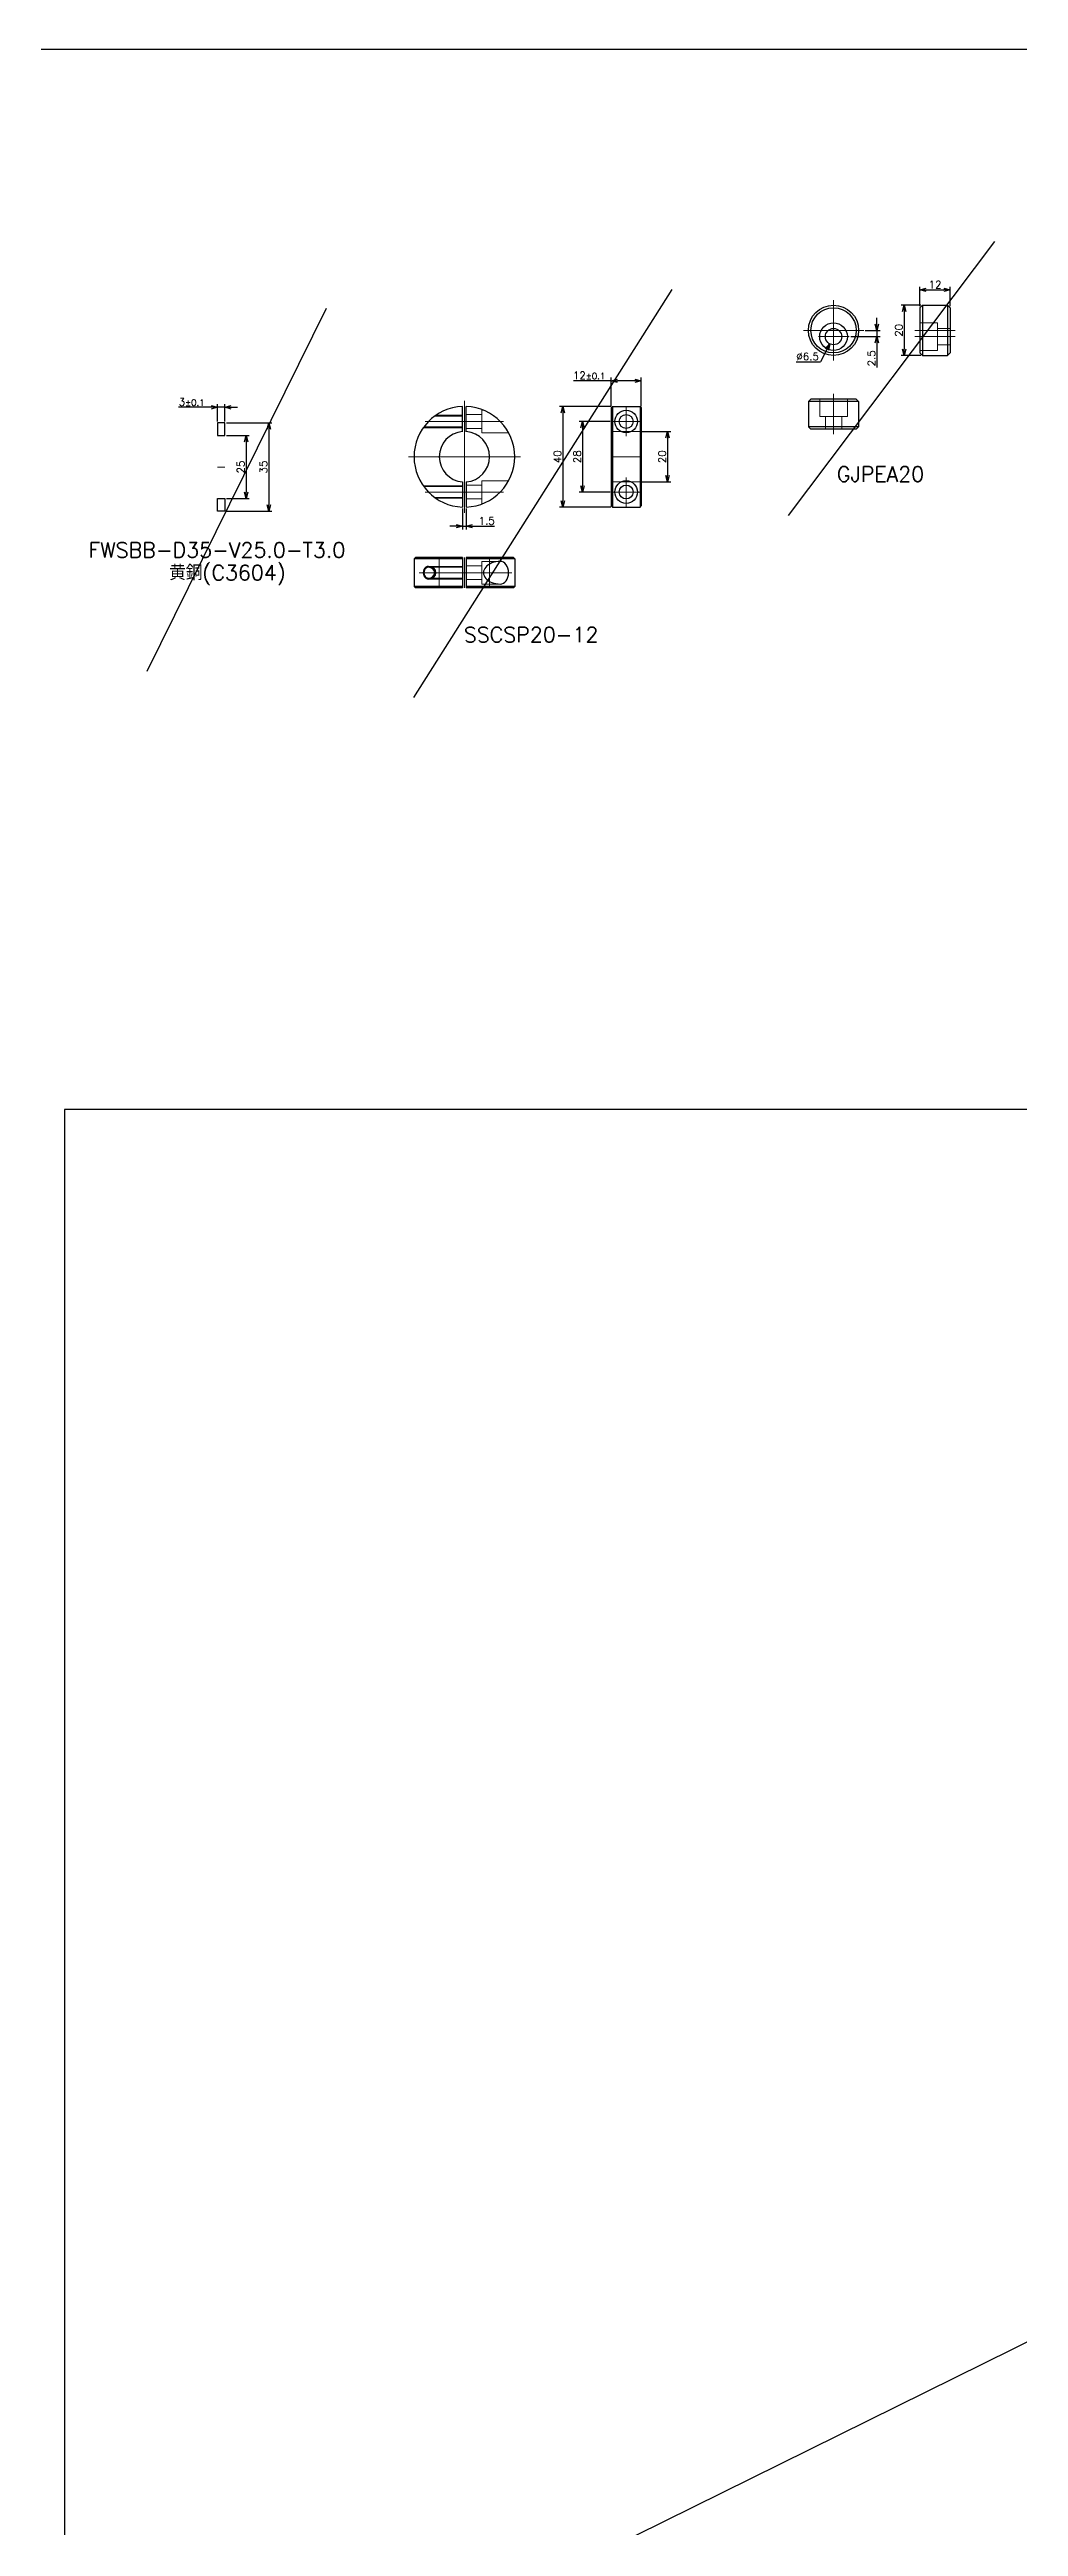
# Model space of a CAD drawing. Header units: millimetres. Extents: x -16130 to 36813, y -8099 to 27484.
# Drawn here: x 33872 to 34257, y 13367 to 14351 of the extents above; entities that cross this region are included whole.
import ezdxf

# ---------------------------------------------------------------- set-up
doc = ezdxf.new("R2010")
doc.units = ezdxf.units.MM
doc.header["$LTSCALE"] = 6
doc.header["$PDMODE"] = 99
doc.header["$PDSIZE"] = 1
doc.linetypes.add('CENTER2', pattern=[28.575, 19.05, -3.175, 3.175, -3.175])
doc.linetypes.add('HIDDEN', pattern=[9.525, 6.35, -3.175])
for name, color, linetype, lineweight in [('04_HIDDEN', 2, 'HIDDEN', 13), ('05_CENTER', 4, 'CENTER2', 13), ('08_DIM', 3, 'Continuous', 13)]:
    doc.layers.add(name, color=color, linetype=linetype, lineweight=lineweight)
doc.layers.add('10_DRAFT', color=8, linetype='Continuous', lineweight=0, plot=False)
doc.styles.add('KSS_TXT', font='txt.shx', dxfattribs={"bigfont": 'extfont2.shx'})
doc.dimstyles.new('KSS_DIM', dxfattribs={"dimtxt": 3, "dimasz": 2.5, "dimexe": 1.25, "dimexo": 0.625, "dimtad": 1, "dimdsep": 46, "dimtxsty": 'KSS_TXT', "dimblk": 'OPEN30', "dimcen": 0, "dimazin": 2, "dimtfac": 0.75, "dimtmove": 0, "dimatfit": 3, "dimldrblk": 'OPEN30', "dimfxl": 1, "dimtolj": 1, "dimarcsym": 0})
doc.dimstyles.new('KSS_DIM$3', dxfattribs={"dimtxt": 3, "dimasz": 2.5, "dimexe": 1.25, "dimexo": 0.625, "dimtad": 1, "dimtih": 1, "dimtoh": 1, "dimdsep": 46, "dimtxsty": 'KSS_TXT', "dimblk": 'OPEN30', "dimcen": 0, "dimazin": 2, "dimtfac": 0.75, "dimtofl": 0, "dimtmove": 0, "dimatfit": 3, "dimldrblk": 'OPEN30', "dimfxl": 1, "dimtolj": 1, "dimarcsym": 0})

# ---------------------------------------------------------------- blocks, each defined once
blk = doc.blocks.new('_Open30')
at = {"color": 0, "linetype": 'ByBlock', "lineweight": -2}
for p, q in [((-1, 0.27), (0, 0)), ((0, 0), (-1, -0.27)), ((0, 0), (-1, 0))]:
    blk.add_line(p, q, dxfattribs=at)
blk = doc.blocks.new('*D1891')
at = {"layer": '08_DIM', "color": 0, "lineweight": -2, "transparency": 16777216}
for p, q in [((34190.46, 14237.28), (34202.05, 14237.28)), ((34196.19, 14239.78), (34202.05, 14239.78)), ((34200.8, 14242.28), (34200.8, 14244.78)), ((34200.8, 14239.78), (34200.8, 14237.28)), ((34200.8, 14234.78), (34200.8, 14225.03))]:
    blk.add_line(p, q, dxfattribs=at)
at = {"layer": 'Defpoints', "color": 0, "transparency": 16777216}
for p in [(34189.83, 14237.28), (34195.57, 14239.78), (34200.8, 14237.28)]:
    blk.add_point(p, dxfattribs=at)
at = {"layer": '08_DIM', "color": 0, "lineweight": -2, "transparency": 16777216, "xscale": 2.5, "yscale": 2.5, "zscale": 2.5}
for p, rotation in [((34200.8, 14239.78), 270), ((34200.8, 14237.28), 90)]:
    blk.add_blockref('_Open30', p, dxfattribs=dict(at, rotation=rotation))
at = {"layer": '08_DIM', "color": 0, "transparency": 16777216, "insert": (34198.68, 14228.66), "char_height": 3, "attachment_point": 5, "rotation": 90, "style": 'KSS_TXT'}
blk.add_mtext('\\A1;2.5', dxfattribs=at)
blk = doc.blocks.new('*D1892')
at = {"layer": '08_DIM', "color": 0, "lineweight": -2, "transparency": 16777216}
for p, q in [((34218.32, 14249.78), (34210.43, 14249.78)), ((34211.68, 14247.28), (34211.68, 14232.28)), ((34218.32, 14229.78), (34210.43, 14229.78))]:
    blk.add_line(p, q, dxfattribs=at)
at = {"layer": 'Defpoints', "color": 0, "transparency": 16777216}
for p in [(34218.95, 14249.78), (34211.68, 14229.78), (34218.95, 14229.78)]:
    blk.add_point(p, dxfattribs=at)
at = {"layer": '08_DIM', "color": 0, "lineweight": -2, "transparency": 16777216, "xscale": 2.5, "yscale": 2.5, "zscale": 2.5}
for p, rotation in [((34211.68, 14249.78), 90), ((34211.68, 14229.78), 270)]:
    blk.add_blockref('_Open30', p, dxfattribs=dict(at, rotation=rotation))
at = {"layer": '08_DIM', "color": 0, "transparency": 16777216, "insert": (34209.56, 14239.78), "char_height": 3, "attachment_point": 5, "rotation": 90, "style": 'KSS_TXT'}
blk.add_mtext('\\A1;20', dxfattribs=at)
blk = doc.blocks.new('*D1893')
at = {"layer": '08_DIM', "color": 0, "lineweight": -2, "transparency": 16777216}
for p, q in [((34217.95, 14249.41), (34217.95, 14257.09)), ((34229.95, 14249.41), (34229.95, 14257.09)), ((34220.45, 14255.84), (34227.45, 14255.84))]:
    blk.add_line(p, q, dxfattribs=at)
at = {"layer": 'Defpoints', "color": 0, "transparency": 16777216}
for p in [(34217.95, 14248.78), (34229.95, 14255.84), (34229.95, 14248.78)]:
    blk.add_point(p, dxfattribs=at)
at = {"layer": '08_DIM', "color": 0, "lineweight": -2, "transparency": 16777216, "xscale": 2.5, "yscale": 2.5, "zscale": 2.5, "rotation": 180}
blk.add_blockref('_Open30', (34217.95, 14255.84), dxfattribs=at)
at = {"layer": '08_DIM', "color": 0, "lineweight": -2, "transparency": 16777216, "xscale": 2.5, "yscale": 2.5, "zscale": 2.5}
blk.add_blockref('_Open30', (34229.95, 14255.84), dxfattribs=at)
at = {"layer": '08_DIM', "color": 0, "transparency": 16777216, "insert": (34223.95, 14257.96), "char_height": 3, "attachment_point": 5, "style": 'KSS_TXT'}
blk.add_mtext('\\A1;12', dxfattribs=at)
blk = doc.blocks.new('*D1894')
at = {"layer": '08_DIM', "color": 0, "lineweight": -2, "transparency": 16777216}
for p in [(34168.76, 14227.28), (34180.93, 14232.17)]:
    blk.add_line(p, (34178.41, 14227.28), dxfattribs=at)
at = {"layer": 'Defpoints', "color": 0, "transparency": 16777216}
for p in [(34185.06, 14240.17), (34182.08, 14234.39)]:
    blk.add_point(p, dxfattribs=at)
at = {"layer": '08_DIM', "color": 0, "lineweight": -2, "transparency": 16777216, "xscale": 2.5, "yscale": 2.5, "zscale": 2.5, "rotation": 62.72463623619624}
blk.add_blockref('_Open30', (34182.08, 14234.39), dxfattribs=at)
at = {"layer": '08_DIM', "color": 0, "transparency": 16777216, "insert": (34173.27, 14229.41), "char_height": 3, "attachment_point": 5, "style": 'KSS_TXT'}
blk.add_mtext('\\A1;%%C6.5', dxfattribs=at)
blk = doc.blocks.new('JPEA20a_1_1')
at = {"color": 0}
for centre, radius in [((0, 0), 10), ((0, 0), 9), ((0, -2.5), 5.5), ((0, -2.5), 3.25)]:
    blk.add_circle(centre, radius, dxfattribs=at)
at = {"layer": '05_CENTER', "color": 0}
for p, q in [((0, 12), (0, -12)), ((-12, 0), (12, 0)), ((-6.02, -2.5), (6.27, -2.5))]:
    blk.add_line(p, q, dxfattribs=at)
blk = doc.blocks.new('JPEA20c_1_1')
at = {"color": 0}
for p, q in [((-9, 12), (-10, 11)), ((10, 11), (-10, 11)), ((-10, 11), (-10, 1)), ((9, 12), (-9, 12)), ((0, 12), (0, 11.9999)), ((4.5, 12), (4.5001, 12)), ((10.000002, 11), (9, 12)), ((10, 11), (10, 1)), ((10, 1), (-10, 1)), ((-9.999999, 1), (-9, 0)), ((9, 0), (-9, 0)), ((9.999999, 1), (9, 0))]:
    blk.add_line(p, q, dxfattribs=at)
at = {"layer": '04_HIDDEN', "color": 0}
for p, q in [((-5.5, 12), (-5.5, 5)), ((5.5, 12), (5.5, 5)), ((5.5, 5), (-5.5, 5)), ((-3.25, 5), (-3.25, 0)), ((3.25, 5), (3.25, 0))]:
    blk.add_line(p, q, dxfattribs=at)
at = {"layer": '05_CENTER', "color": 0}
blk.add_line((0, 14), (0, -2), dxfattribs=at)
blk = doc.blocks.new('JPEA20b_1_1')
at = {"color": 0}
for p, q in [((-11, 10.000002), (-12, 9)), ((-11, 10), (-11, -10)), ((-11, 10), (-1, 10)), ((-1, 10), (-1, -10)), ((-1, 9.999999), (0, 9)), ((-12, 9), (-12, -9)), ((-12, 4.5), (-12, 4.5001)), ((0, 9), (0, -9)), ((-12, 0), (-11.9999, 0)), ((-12, -9), (-11, -10)), ((-1, -9.999999), (0, -9)), ((-11, -10), (-1, -10))]:
    blk.add_line(p, q, dxfattribs=at)
at = {"layer": '04_HIDDEN', "color": 0}
for p, q in [((-12, 3), (-5, 3)), ((-5, 3), (-5, -8)), ((-5, 0.75), (0, 0.75)), ((-12, -8), (-5, -8)), ((-5, -5.75), (0, -5.75))]:
    blk.add_line(p, q, dxfattribs=at)
at = {"layer": '05_CENTER', "color": 0}
for p, q in [((-14, 0), (2, 0)), ((-14, -2.5), (2, -2.5))]:
    blk.add_line(p, q, dxfattribs=at)
blk = doc.blocks.new('*D2094')
at = {"layer": '08_DIM', "color": 0, "lineweight": -2, "transparency": 16777216}
for p, q in [((34094.75, 14203.56), (34082.5, 14203.56)), ((34083.75, 14201.06), (34083.75, 14178.06)), ((34094.75, 14175.56), (34082.5, 14175.56))]:
    blk.add_line(p, q, dxfattribs=at)
at = {"layer": 'Defpoints', "color": 0, "transparency": 16777216}
for p in [(34095.38, 14203.56), (34083.75, 14175.56), (34095.38, 14175.56)]:
    blk.add_point(p, dxfattribs=at)
at = {"layer": '08_DIM', "color": 0, "lineweight": -2, "transparency": 16777216, "xscale": 2.5, "yscale": 2.5, "zscale": 2.5}
for p, rotation in [((34083.75, 14203.56), 90), ((34083.75, 14175.56), 270)]:
    blk.add_blockref('_Open30', p, dxfattribs=dict(at, rotation=rotation))
at = {"layer": '08_DIM', "color": 0, "transparency": 16777216, "insert": (34081.62, 14189.56), "char_height": 3, "attachment_point": 5, "rotation": 90, "style": 'KSS_TXT'}
blk.add_mtext('\\A1;28', dxfattribs=at)
blk = doc.blocks.new('*D2095')
at = {"layer": '08_DIM', "color": 0, "lineweight": -2, "transparency": 16777216}
for p, q in [((34095, 14209.56), (34074.68, 14209.56)), ((34075.93, 14207.06), (34075.93, 14172.06)), ((34095, 14169.56), (34074.68, 14169.56))]:
    blk.add_line(p, q, dxfattribs=at)
at = {"layer": 'Defpoints', "color": 0, "transparency": 16777216}
for p in [(34095.63, 14209.56), (34075.93, 14169.56), (34095.63, 14169.56)]:
    blk.add_point(p, dxfattribs=at)
at = {"layer": '08_DIM', "color": 0, "lineweight": -2, "transparency": 16777216, "xscale": 2.5, "yscale": 2.5, "zscale": 2.5}
for p, rotation in [((34075.93, 14209.56), 90), ((34075.93, 14169.56), 270)]:
    blk.add_blockref('_Open30', p, dxfattribs=dict(at, rotation=rotation))
at = {"layer": '08_DIM', "color": 0, "transparency": 16777216, "insert": (34073.8, 14189.56), "char_height": 3, "attachment_point": 5, "rotation": 90, "style": 'KSS_TXT'}
blk.add_mtext('\\A1;40', dxfattribs=at)
blk = doc.blocks.new('*D2096')
at = {"layer": '08_DIM', "color": 0, "lineweight": -2, "transparency": 16777216}
for p, q in [((34107.25, 14199.56), (34118.82, 14199.56)), ((34117.57, 14197.06), (34117.57, 14182.06)), ((34107.25, 14179.56), (34118.82, 14179.56))]:
    blk.add_line(p, q, dxfattribs=at)
at = {"layer": 'Defpoints', "color": 0, "transparency": 16777216}
for p in [(34106.63, 14199.56), (34106.63, 14179.56), (34117.57, 14179.56)]:
    blk.add_point(p, dxfattribs=at)
at = {"layer": '08_DIM', "color": 0, "lineweight": -2, "transparency": 16777216, "xscale": 2.5, "yscale": 2.5, "zscale": 2.5}
for p, rotation in [((34117.57, 14199.56), 90), ((34117.57, 14179.56), 270)]:
    blk.add_blockref('_Open30', p, dxfattribs=dict(at, rotation=rotation))
at = {"layer": '08_DIM', "color": 0, "transparency": 16777216, "insert": (34115.44, 14189.56), "char_height": 3, "attachment_point": 5, "rotation": 90, "style": 'KSS_TXT'}
blk.add_mtext('\\A1;20', dxfattribs=at)
blk = doc.blocks.new('*D2097')
at = {"layer": '08_DIM', "color": 0, "lineweight": -2, "transparency": 16777216}
for p, q in [((34095.13, 14219.74), (34080.13, 14219.74)), ((34095.13, 14209.69), (34095.13, 14220.99)), ((34104.63, 14219.74), (34097.63, 14219.74)), ((34107.13, 14209.69), (34107.13, 14220.99))]:
    blk.add_line(p, q, dxfattribs=at)
at = {"layer": 'Defpoints', "color": 0, "transparency": 16777216}
for p in [(34095.13, 14219.74), (34095.13, 14209.06), (34107.13, 14209.06)]:
    blk.add_point(p, dxfattribs=at)
at = {"layer": '08_DIM', "color": 0, "lineweight": -2, "transparency": 16777216, "xscale": 2.5, "yscale": 2.5, "zscale": 2.5, "rotation": 180}
blk.add_blockref('_Open30', (34095.13, 14219.74), dxfattribs=at)
at = {"layer": '08_DIM', "color": 0, "lineweight": -2, "transparency": 16777216, "xscale": 2.5, "yscale": 2.5, "zscale": 2.5}
blk.add_blockref('_Open30', (34107.13, 14219.74), dxfattribs=at)
at = {"layer": '08_DIM', "color": 0, "transparency": 16777216, "insert": (34086.38, 14221.87), "char_height": 3, "attachment_point": 5, "style": 'KSS_TXT'}
blk.add_mtext('12{\\H2.500000;%%p0.1}', dxfattribs=at)
blk = doc.blocks.new('SCSP20-12a_1_1')
at = {"color": 0}
for p, q in [((-0.75, 9.97), (-0.75, 19.99)), ((0.75, 9.97), (0.75, 19.99)), ((-0.75, -9.97), (-0.75, -19.99)), ((-0.75, -12.48), (-0.75, -12.48)), ((-0.75, -14.98), (-0.75, -14.98)), ((0.75, -9.97), (0.75, -19.99))]:
    blk.add_line(p, q, dxfattribs=at)
for radius, start, end in [(20, 92.14909, 267.8509), (20, 272.1491, 87.8509), (10, 94.30122, 265.69878), (10, 274.30122, 85.69878)]:
    blk.add_arc((0, 0), radius, start, end, dxfattribs=at)
at = {"layer": '04_HIDDEN', "color": 0}
for p, q in [((-16.36, 11.5), (-0.75, 11.5)), ((-16.11, 11.85), (-0.75, 11.85)), ((-11.8, 16.15), (-0.75, 16.15)), ((-11.3, 16.5), (-0.75, 16.5)), ((0.75, 16.75), (7, 16.75)), ((0.75, 11.25), (7, 11.25)), ((7, 9.5), (7, 18.5)), ((7, 18.5), (7.6, 18.5)), ((7, 9.5), (17.6, 9.5)), ((7, -9.5), (17.6, -9.5)), ((7, -9.5), (7, -18.5)), ((-16.36, -11.5), (-0.75, -11.5)), ((-16.11, -11.85), (-0.75, -11.85)), ((-11.8, -16.15), (-0.75, -16.15)), ((-11.3, -16.5), (-0.75, -16.5)), ((0.75, -11.25), (7, -11.25)), ((0.75, -16.75), (7, -16.75)), ((7, -18.5), (7.6, -18.5))]:
    blk.add_line(p, q, dxfattribs=at)
at = {"layer": '05_CENTER', "color": 0}
for p, q in [((0, 22.26), (0, -22.26)), ((-15.59, 14), (15.59, 14)), ((-22.26, 0), (22.26, 0)), ((-15.59, -14), (15.59, -14))]:
    blk.add_line(p, q, dxfattribs=at)
blk = doc.blocks.new('SCSP20-12b_1_1')
at = {"color": 0}
for p, q in [((0.5, 20), (0, 19.5)), ((0.5, 20), (0.5, -20)), ((0.5, 20), (11.5, 20)), ((11.5, 20), (11.5, -20)), ((11.5, 20), (12, 19.5)), ((0, 19.5), (0, -19.5)), ((12, 19.5), (12, -19.5)), ((0.5, -20), (0, -19.5)), ((11.5, -20), (12, -19.5)), ((0.5, -20), (11.5, -20))]:
    blk.add_line(p, q, dxfattribs=at)
for centre, radius in [((6, 14), 4.5), ((6, 14), 2.75), ((6, -14), 4.5), ((6, -14), 2.75)]:
    blk.add_circle(centre, radius, dxfattribs=at)
at = {"layer": '04_HIDDEN', "color": 0}
for p, q in [((0, 10.5), (0.5, 10)), ((0.5, 10), (11.5, 10)), ((11.5, 10), (12, 10.5)), ((0, -10.5), (0.5, -10)), ((0.5, -10), (11.5, -10)), ((11.5, -10), (12, -10.5))]:
    blk.add_line(p, q, dxfattribs=at)
at = {"layer": '05_CENTER', "color": 0}
for p, q in [((6, 19.75), (6, 8.25)), ((0.25, 14), (11.75, 14)), ((6, -8.25), (6, -19.75)), ((0.25, -14), (11.75, -14))]:
    blk.add_line(p, q, dxfattribs=at)
at = {"layer": '10_DRAFT'}
blk.add_line((0, 0), (12, 0), dxfattribs=at)
blk = doc.blocks.new('*D2098')
at = {"layer": '08_DIM', "color": 0, "lineweight": -2, "transparency": 16777216}
for p, q in [((34036.05, 14168.95), (34036.05, 14160.71)), ((34037.55, 14168.95), (34037.55, 14160.71)), ((34033.55, 14161.96), (34031.05, 14161.96)), ((34036.05, 14161.96), (34037.55, 14161.96)), ((34040.05, 14161.96), (34048.8, 14161.96))]:
    blk.add_line(p, q, dxfattribs=at)
at = {"layer": 'Defpoints', "color": 0, "transparency": 16777216}
for p in [(34036.05, 14169.57), (34037.55, 14169.57), (34037.55, 14161.96)]:
    blk.add_point(p, dxfattribs=at)
at = {"layer": '08_DIM', "color": 0, "lineweight": -2, "transparency": 16777216, "xscale": 2.5, "yscale": 2.5, "zscale": 2.5}
blk.add_blockref('_Open30', (34036.05, 14161.96), dxfattribs=at)
at = {"layer": '08_DIM', "color": 0, "lineweight": -2, "transparency": 16777216, "xscale": 2.5, "yscale": 2.5, "zscale": 2.5, "rotation": 180}
blk.add_blockref('_Open30', (34037.55, 14161.96), dxfattribs=at)
at = {"layer": '08_DIM', "color": 0, "transparency": 16777216, "insert": (34045.67, 14164.09), "char_height": 3, "attachment_point": 5, "style": 'KSS_TXT'}
blk.add_mtext('\\A1;1.5', dxfattribs=at)
blk = doc.blocks.new('SCSP20-12c_1_1')
at = {"color": 0}
for p, q in [((-20, -0.5), (-19.5, 0)), ((-0.75, 0), (-19.5, 0)), ((-0.75, 0), (-0.75, -12)), ((19.5, 0), (0.75, 0)), ((0.75, 0), (0.75, -12)), ((20, -0.5), (19.5, 0)), ((-0.75, -0.5), (-20, -0.5)), ((-20, -0.5), (-20, -11.5)), ((20, -0.5), (0.75, -0.5)), ((20, -0.5), (20, -11.5)), ((-0.75, -11.5), (-20, -11.5)), ((-20, -11.5), (-19.5, -12)), ((-0.75, -12), (-19.5, -12)), ((20, -11.5), (0.75, -11.5)), ((19.5, -12), (0.75, -12)), ((20, -11.5), (19.5, -12))]:
    blk.add_line(p, q, dxfattribs=at)
for centre, major_axis, ratio, start_param, end_param in [((-14.28, -6), (0, 2.5), 0.832084, 0, 3.141593), ((-14.28, -6), (0, 2.15), 0.850489, 6.283185, 9.424778), ((-14.28, -6), (-2.98, 0), 0.838869, 7.853982, 10.995574), ((-14.28, -6), (-2.49, 0), 0.865015, 7.853982, 10.995574), ((14.28, -6), (-6.68, 0), 0.673298, 4.712389, 7.853982), ((14.28, -6), (0, 4.5), 0.73708, 3.141593, 6.283185)]:
    blk.add_ellipse(centre, major_axis=major_axis, ratio=ratio, start_param=start_param, end_param=end_param, dxfattribs=at)
at = {"layer": '04_HIDDEN', "color": 0}
for p, q in [((-10.5, 0), (-10, -0.5)), ((10.5, 0), (10, -0.5)), ((-14.28, -3.5), (-0.75, -3.5)), ((-14.28, -3.85), (-0.75, -3.85)), ((-14.28, -8.15), (-0.75, -8.15)), ((-14.28, -8.5), (-0.75, -8.5)), ((-10, -0.5), (-10, -11.5)), ((0.75, -3.25), (7, -3.25)), ((0.75, -8.75), (7, -8.75)), ((7, -1.5), (14.28, -1.5)), ((7, -1.5), (7, -10.5)), ((10, -0.5), (10, -11.5)), ((-10, -11.5), (-10.5, -12)), ((7, -10.5), (14.28, -10.5)), ((10, -11.5), (10.5, -12))]:
    blk.add_line(p, q, dxfattribs=at)
at = {"layer": '05_CENTER', "color": 0}
blk.add_line((-18, -6), (18.84, -6), dxfattribs=at)
at = {"layer": '10_DRAFT'}
blk.add_line((0, 0), (0, -12), dxfattribs=at)
blk = doc.blocks.new('WSJP30-25-2a_1_1')
at = {"color": 0}
for points in [[(-3, 12.5), (0, 12.5), (0, 17.5), (-3, 17.5)], [(-3, -12.5), (0, -12.5), (0, -17.5), (-3, -17.5)]]:
    blk.add_lwpolyline(points, close=True, dxfattribs=at)
at = {"layer": '10_DRAFT'}
blk.add_line((-3, 0), (0, 0), dxfattribs=at)
blk = doc.blocks.new('*D2117')
at = {"layer": '08_DIM', "color": 0, "lineweight": -2, "transparency": 16777216}
for p, q in [((33942.24, 14197.98), (33951.27, 14197.98)), ((33950.02, 14195.48), (33950.02, 14175.48)), ((33942.24, 14172.98), (33951.27, 14172.98))]:
    blk.add_line(p, q, dxfattribs=at)
at = {"layer": 'Defpoints', "color": 0, "transparency": 16777216}
for p in [(33941.62, 14197.98), (33941.62, 14172.98), (33950.02, 14172.98)]:
    blk.add_point(p, dxfattribs=at)
at = {"layer": '08_DIM', "color": 0, "lineweight": -2, "transparency": 16777216, "xscale": 2.5, "yscale": 2.5, "zscale": 2.5}
for p, rotation in [((33950.02, 14197.98), 90), ((33950.02, 14172.98), 270)]:
    blk.add_blockref('_Open30', p, dxfattribs=dict(at, rotation=rotation))
at = {"layer": '08_DIM', "color": 0, "transparency": 16777216, "insert": (33947.89, 14185.48), "char_height": 3, "attachment_point": 5, "rotation": 90, "style": 'KSS_TXT'}
blk.add_mtext('\\A1;25', dxfattribs=at)
blk = doc.blocks.new('*D2118')
at = {"layer": '08_DIM', "color": 0, "lineweight": -2, "transparency": 16777216}
for p, q in [((33942.24, 14202.98), (33960.28, 14202.98)), ((33959.03, 14200.48), (33959.03, 14170.48)), ((33942.24, 14167.98), (33960.28, 14167.98))]:
    blk.add_line(p, q, dxfattribs=at)
at = {"layer": 'Defpoints', "color": 0, "transparency": 16777216}
for p in [(33941.62, 14202.98), (33941.62, 14167.98), (33959.03, 14167.98)]:
    blk.add_point(p, dxfattribs=at)
at = {"layer": '08_DIM', "color": 0, "lineweight": -2, "transparency": 16777216, "xscale": 2.5, "yscale": 2.5, "zscale": 2.5}
for p, rotation in [((33959.03, 14202.98), 90), ((33959.03, 14167.98), 270)]:
    blk.add_blockref('_Open30', p, dxfattribs=dict(at, rotation=rotation))
at = {"layer": '08_DIM', "color": 0, "transparency": 16777216, "insert": (33956.91, 14185.48), "char_height": 3, "attachment_point": 5, "rotation": 90, "style": 'KSS_TXT'}
blk.add_mtext('\\A1;35', dxfattribs=at)
blk = doc.blocks.new('*D2119')
at = {"layer": '08_DIM', "color": 0, "lineweight": -2, "transparency": 16777216}
for p, q in [((33936.12, 14209.21), (33923.12, 14209.21)), ((33938.62, 14203.61), (33938.62, 14210.46)), ((33941.62, 14209.21), (33938.62, 14209.21)), ((33941.62, 14203.61), (33941.62, 14210.46)), ((33944.12, 14209.21), (33946.62, 14209.21))]:
    blk.add_line(p, q, dxfattribs=at)
at = {"layer": 'Defpoints', "color": 0, "transparency": 16777216}
for p in [(33938.62, 14209.21), (33938.62, 14202.98), (33941.62, 14202.98)]:
    blk.add_point(p, dxfattribs=at)
at = {"layer": '08_DIM', "color": 0, "lineweight": -2, "transparency": 16777216, "xscale": 2.5, "yscale": 2.5, "zscale": 2.5}
blk.add_blockref('_Open30', (33938.62, 14209.21), dxfattribs=at)
at = {"layer": '08_DIM', "color": 0, "lineweight": -2, "transparency": 16777216, "xscale": 2.5, "yscale": 2.5, "zscale": 2.5, "rotation": 180}
blk.add_blockref('_Open30', (33941.62, 14209.21), dxfattribs=at)
at = {"layer": '08_DIM', "color": 0, "transparency": 16777216, "insert": (33928.37, 14211.33), "char_height": 3, "attachment_point": 5, "style": 'KSS_TXT'}
blk.add_mtext('3{\\H2.500000;%%p0.1}', dxfattribs=at)

msp = doc.modelspace()

# ---------------------------------------------------------------- linework, layer by layer
at = {"color": 2}
msp.add_line((36103.84279, 14351.32078), (32387.51837, 12515.47768), dxfattribs=at)
for p, q in [((34247.57541, 14275.04206), (34165.53208, 14166.24769)), ((33981.79553, 14248.44213), (33910.49604, 14104.30823)), ((34119.34016, 14255.97956), (34016.50712, 14093.93449))]:
    msp.add_line(p, q)
msp.add_lwpolyline([(32387.51837, 12515.47768), (36103.84279, 12515.47768), (36103.84279, 14351.32078), (32387.51837, 14351.32078)], close=True, dxfattribs=at)
msp.add_lwpolyline([(33877.8352, 12912.96066), (35899.39405, 12912.96066), (35899.39405, 13930.2356), (33877.8352, 13930.2356)], close=True)

# ---------------------------------------------------------------- block references
at = {"color": 4}
for name, p in [('JPEA20a_1_1', (34183.56594, 14239.78245)), ('JPEA20b_1_1', (34229.94943, 14239.78245)), ('SCSP20-12a_1_1', (34036.79754, 14189.56002)), ('SCSP20-12b_1_1', (34095.12749, 14189.56002)), ('JPEA20c_1_1', (34183.56594, 14200.49875)), ('WSJP30-25-2a_1_1', (33941.61859, 14185.48332)), ('SCSP20-12c_1_1', (34036.79754, 14149.50248))]:
    msp.add_blockref(name, p, dxfattribs=at)

# ---------------------------------------------------------------- texts
at = {"color": 0, "style": 'KSS_TXT'}
for s, p in [('GJPEA20', (34184.88797, 14179.65091)), ('FWSBB-D35-V25.0-T3.0', (33887.37189, 14149.51835)), ('黄銅(C3604)', (33919.43846, 14140.53626)), ('SSCSP20-12', (34036.5899, 14115.92))]:
    msp.add_text(s, height=6, dxfattribs=at).set_placement(p)

# ---------------------------------------------------------------- dimensions: what is measured, and where the dimension line sits
at = {"layer": '08_DIM'}
for base, p1, p2, override, picture, middle in [((34229.94943, 14255.83753), (34217.94943, 14248.78245), (34229.94943, 14248.78245), {"dimscale": 1}, '*D1893', (34223.94943, 14257.96253)), ((34095.12749, 14219.74422), (34107.12749, 14209.06002), (34095.12749, 14209.06002), {"dimscale": 1, "dimpost": '', "dimtol": 1, "dimlim": 0, "dimtp": 0.1, "dimtm": 0.1, "dimtfac": 0.833333, "dimtdec": 2, "dimtolj": 0, "dimtzin": 8}, '*D2097', (34086.37749, 14221.86922)), ((33938.61859, 14209.2084), (33941.61859, 14202.98332), (33938.61859, 14202.98332), {"dimscale": 1, "dimpost": '', "dimtol": 1, "dimlim": 0, "dimtp": 0.1, "dimtm": 0.1, "dimtfac": 0.833333, "dimtdec": 2, "dimtolj": 0, "dimtzin": 8}, '*D2119', (33928.36859, 14211.3334)), ((34037.54754, 14161.96107), (34036.04754, 14169.57408), (34037.54754, 14169.57408), {"dimscale": 1}, '*D2098', (34045.67254, 14164.08816))]:
    dim = msp.add_linear_dim(base=base, p1=p1, p2=p2, dimstyle='KSS_DIM', override=override, dxfattribs=at)
    dim.commit()
    dim.dimension.update_dxf_attribs({"geometry": picture, "text_midpoint": middle})
for base, p1, p2, picture, middle in [((34211.68385, 14229.78245), (34218.94943, 14249.78245), (34218.94943, 14229.78245), '*D1892', (34209.55885, 14239.78245)), ((34200.8044, 14237.28245), (34195.56594, 14239.78245), (34189.8341, 14237.28245), '*D1891', (34198.67732, 14228.65745)), ((34075.92676, 14169.56002), (34095.62749, 14209.56002), (34095.62749, 14169.56002), '*D2095', (34073.80176, 14189.56002)), ((33959.03268, 14167.98332), (33941.61859, 14202.98332), (33941.61859, 14167.98332), '*D2118', (33956.9056, 14185.48332)), ((33950.02138, 14172.98332), (33941.61859, 14197.98332), (33941.61859, 14172.98332), '*D2117', (33947.8943, 14185.48332)), ((34083.74979, 14175.56002), (34095.37749, 14203.56002), (34095.37749, 14175.56002), '*D2094', (34081.62479, 14189.56002)), ((34117.56547, 14179.56002), (34106.62749, 14199.56002), (34106.62749, 14179.56002), '*D2096', (34115.44047, 14189.56002))]:
    dim = msp.add_linear_dim(base=base, p1=p1, p2=p2, angle=90, dimstyle='KSS_DIM', override={"dimscale": 1}, dxfattribs=at)
    dim.commit()
    dim.dimension.update_dxf_attribs({"geometry": picture, "text_midpoint": middle})
dim = msp.add_diameter_dim_2p(p1=(34185.05531, 14240.1711), p2=(34182.07657, 14234.39381), dimstyle='KSS_DIM$3', override={"dimscale": 1, "dimpost": '%%C<>'}, dxfattribs=at)
dim.commit()
dim.dimension.update_dxf_attribs({"geometry": '*D1894', "text_midpoint": (34173.27311, 14229.40667)})

doc.saveas('drawing.dxf')
